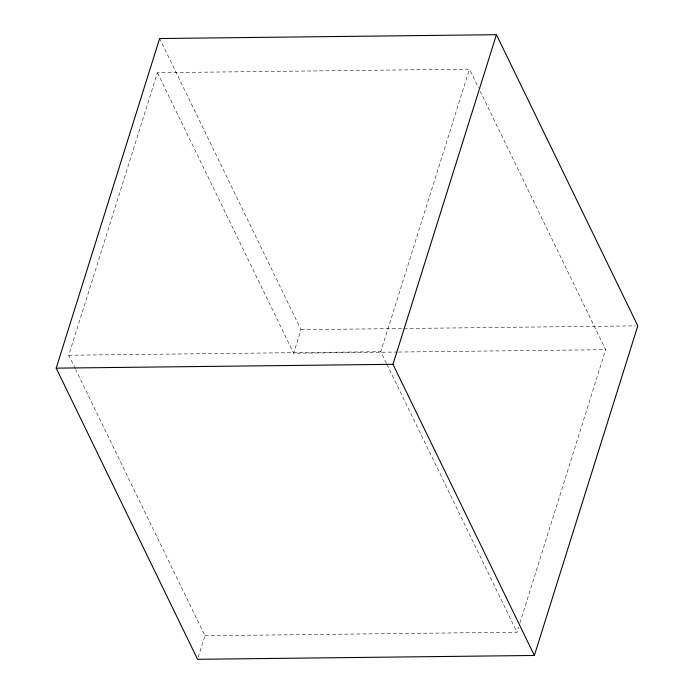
<?xml version="1.0" encoding="UTF-8"?>
<svg xmlns="http://www.w3.org/2000/svg" width="694" height="694" viewBox="0 0 694 694"><rect width="100%" height="100%" fill="white"/><g stroke="black" fill="none" stroke-linecap="round" stroke-linejoin="round"><path stroke-width="0.52" stroke-dasharray="3.47 2.6" d="M75.36 368.878L68.741 355.241L157.417 72.714L469.456 69.166L478.444 87.67M198.206 657.253L204.956 635.756L75.837 369.85M397.636 352.049L293.623 353.229L301.014 329.685L159.637 38.534M386.463 363.378L380.789 351.685L469.456 69.166M204.956 635.756L516.995 632.199L518.618 627.046M519.91 622.926L605.671 349.681L480.335 91.565M301.014 329.685L402.815 328.531M403.891 328.514L635.643 325.876M68.741 355.241L380.789 351.685M398.72 352.032L605.671 349.681M386.931 364.35L516.995 632.199M157.417 72.714L293.623 353.229"/><path stroke-width="1.04" d="M56.188 368.15L159.637 38.534L496.436 34.7L637.812 325.85L534.363 655.466L197.564 659.3L56.188 368.15L392.986 364.315L534.363 655.466M392.986 364.315L496.436 34.7"/></g></svg>
